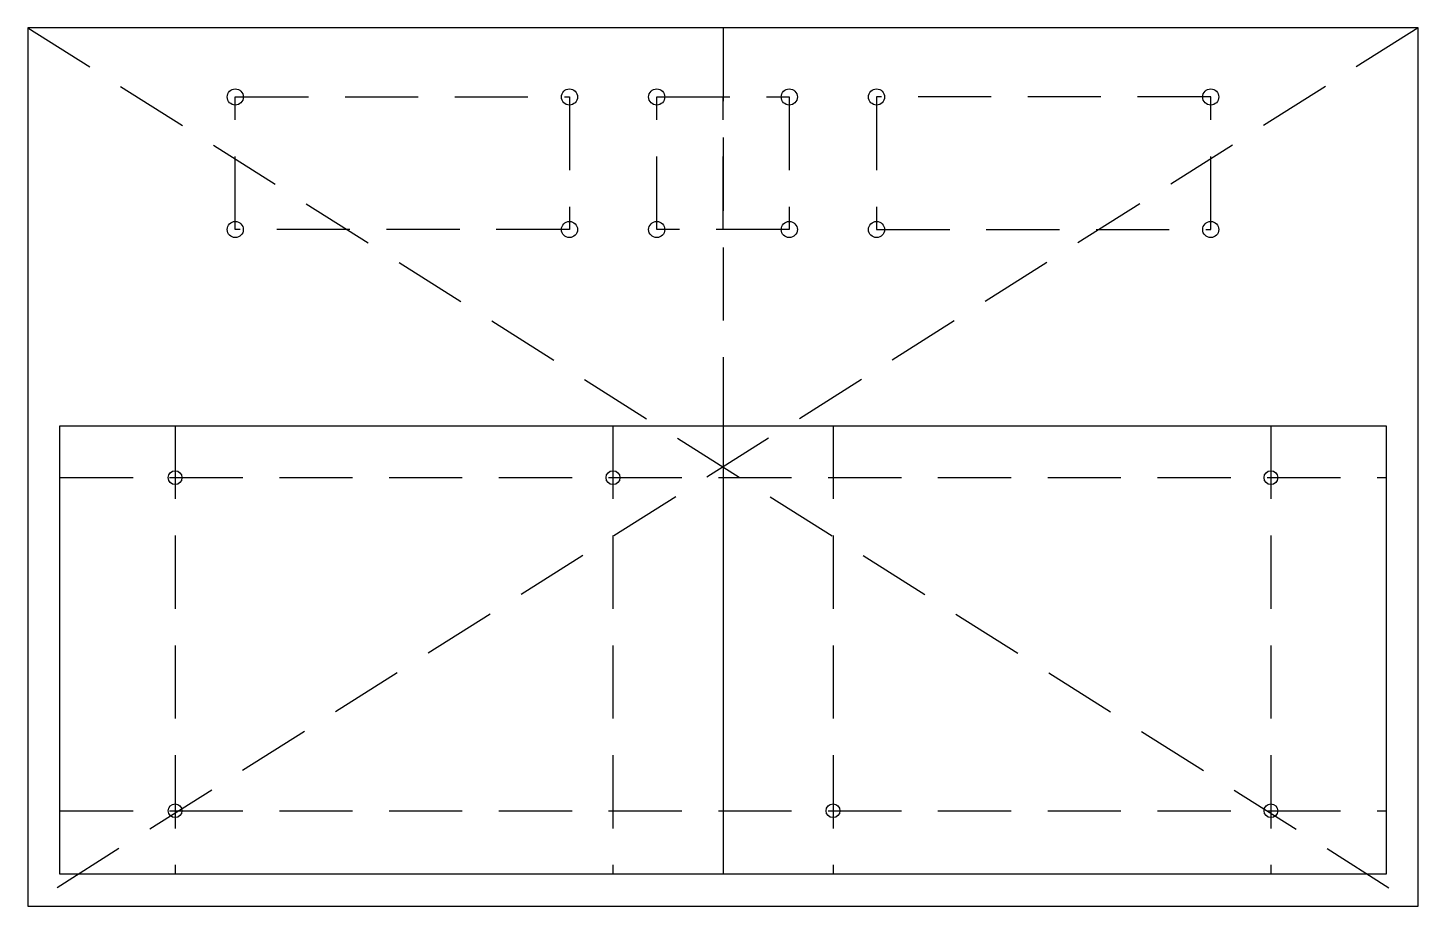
# Model space of a CAD drawing. Header units: inches. Extents: x -4.75 to 4.75, y -3 to 3.
import ezdxf

# ---------------------------------------------------------------- set-up
doc = ezdxf.new("R2010")
doc.units = ezdxf.units.IN
doc.linetypes.add('DASHED', pattern=[0.75, 0.5, -0.25])
doc.layers.get('0').update_dxf_attribs({"linetype": 'CONTINUOUS'})

msp = doc.modelspace()

# ---------------------------------------------------------------- linework, layer by layer
at = {"linetype": 'DASHED'}
for p, q in [((4.75, 3), (-4.75, -3)), ((-4.75, 3), (4.75, -3)), ((0, 3), (0, -3)), ((-3.3327, 2.5276), (-1.0492, 2.5276)), ((-3.3327, 1.622), (-3.3327, 2.5276)), ((-1.0492, 2.5276), (-1.0492, 1.622)), ((-0.4528, 2.5276), (0.4528, 2.5276)), ((-0.4528, 1.622), (-0.4528, 2.5276)), ((0, 1.622), (0, 2.5276)), ((0.4528, 2.5276), (0.4528, 1.622)), ((3.3327, 2.5276), (1.0492, 2.5276)), ((1.0492, 2.5276), (1.0492, 1.622)), ((3.3327, 1.622), (3.3327, 2.5276)), ((-1.0492, 1.622), (-3.3327, 1.622)), ((0.4528, 1.622), (-0.4528, 1.622)), ((1.0492, 1.622), (3.3327, 1.622)), ((-3.7438, 0.2815), (-3.7438, -2.781)), ((-0.7517, 0.2815), (-0.7517, -2.781)), ((0, 0.2815), (0, -2.781)), ((0.7517, 0.2815), (0.7517, -2.781)), ((3.7438, 0.2815), (3.7438, -2.781)), ((-4.5312, -0.0728), (4.5312, -0.0728)), ((-4.5312, -2.3479), (4.5312, -2.3479))]:
    msp.add_line(p, q, dxfattribs=at)
for points in [[(4.75, 3), (-4.75, 3), (-4.75, -3), (4.75, -3)], [(-4.5312, 0.2815), (4.5312, 0.2815), (4.5312, -2.781), (-4.5312, -2.781)]]:
    msp.add_lwpolyline(points, close=True)
for centre, radius in [((-3.3327, 2.5276), 0.0551), ((-1.0492, 2.5276), 0.0551), ((-0.4528, 2.5276), 0.0551), ((0.4528, 2.5276), 0.0551), ((1.0492, 2.5276), 0.0551), ((3.3327, 2.5276), 0.0551), ((-3.3327, 1.622), 0.0551), ((-1.0492, 1.622), 0.0551), ((-0.4528, 1.622), 0.0551), ((0.4528, 1.622), 0.0551), ((1.0492, 1.622), 0.0551), ((3.3327, 1.622), 0.0551), ((-3.7438, -0.0728), 0.0472), ((-0.7517, -0.0728), 0.0472), ((3.7438, -0.0728), 0.0472), ((-3.7438, -2.3479), 0.0472), ((0.7517, -2.3479), 0.0472), ((3.7438, -2.3479), 0.0472)]:
    msp.add_circle(centre, radius)

doc.saveas('drawing.dxf')
